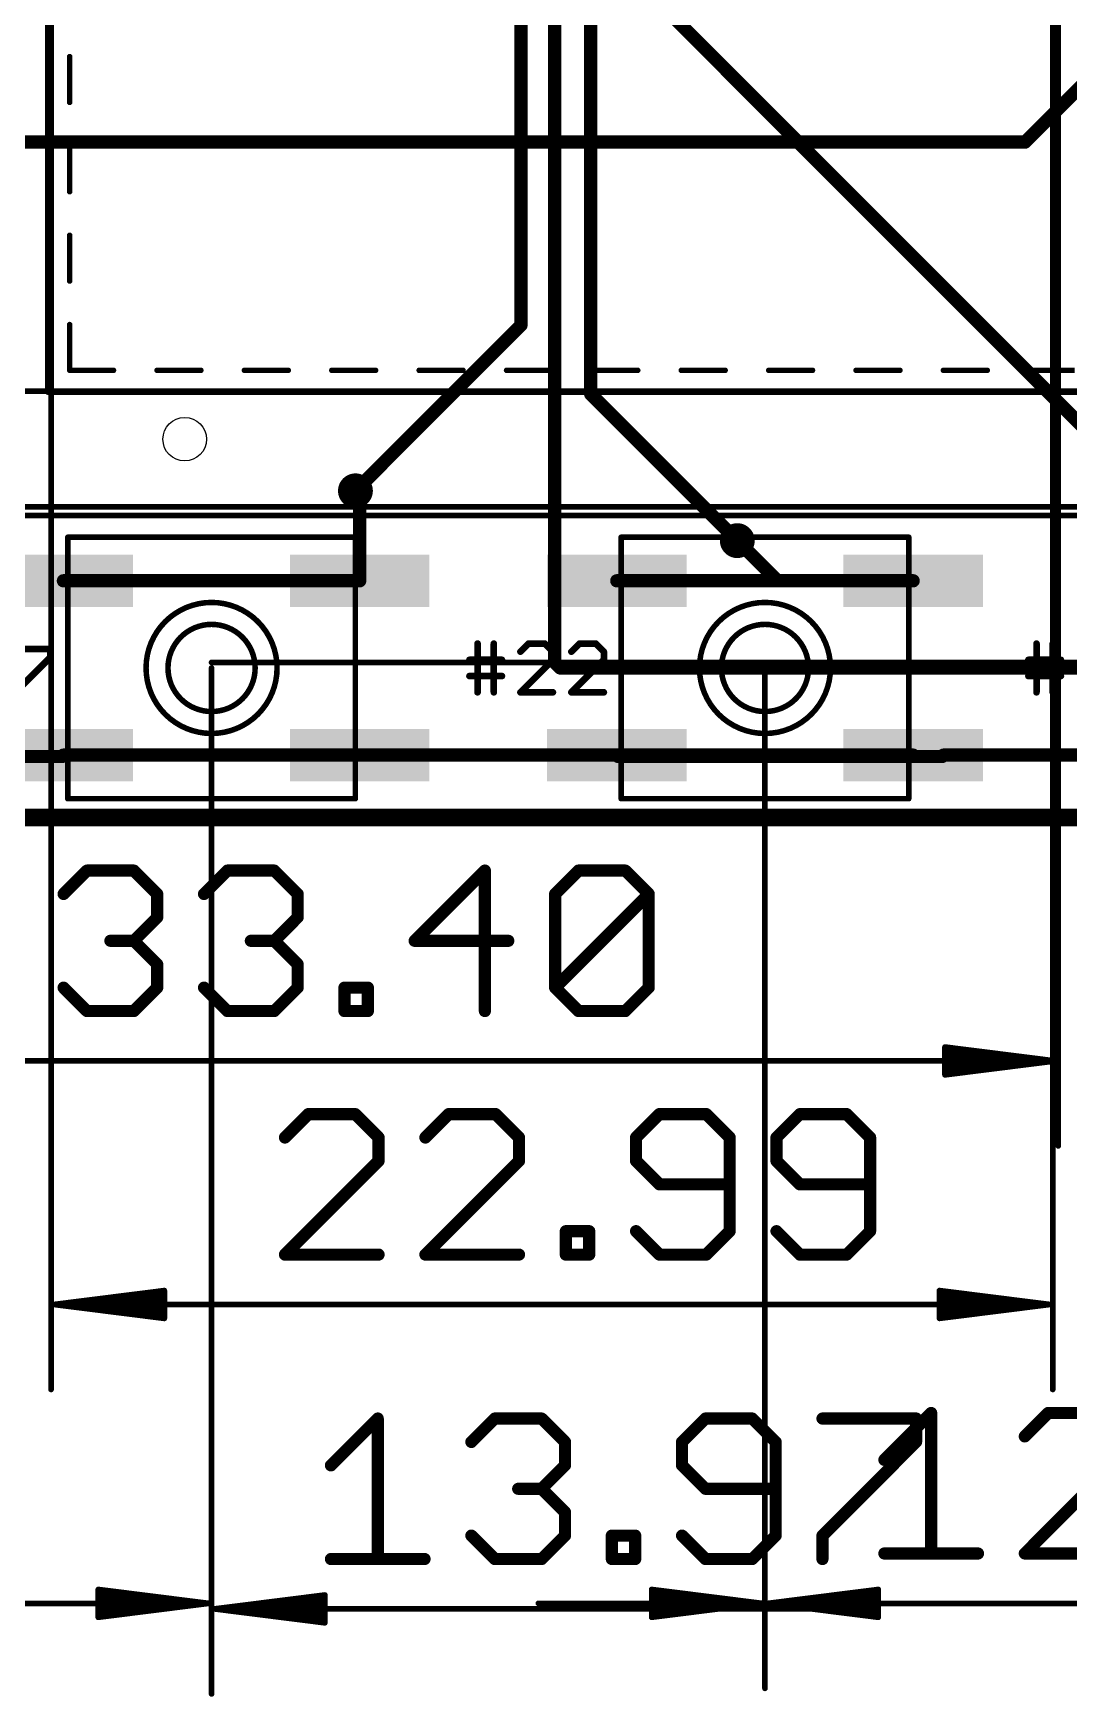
# Model space of a CAD drawing. Extents: x -30 to 87, y -20 to 77.
# Drawn here: x 9.88 to 33.64, y -20.18 to 17.99 of the extents above; entities that cross this region are included whole.
import ezdxf

# ---------------------------------------------------------------- set-up
doc = ezdxf.new("R2010")
doc.units = 0
for name, color, linetype in [('1', 12, 'CONTINUOUS'), ('16', 132, 'CONTINUOUS'), ('18', 110, 'CONTINUOUS'), ('20', 40, 'CONTINUOUS'), ('21', 40, 'CONTINUOUS'), ('23', 53, 'CONTINUOUS'), ('47', 253, 'CONTINUOUS'), ('51', 253, 'CONTINUOUS')]:
    doc.layers.add(name, color=color, linetype=linetype)

# ---------------------------------------------------------------- blocks, each defined once
blk = doc.blocks.new('RECT')
blk.add_solid([(-0.5, -0.5), (0.5, -0.5), (-0.5, 0.5), (0.5, 0.5)])
blk = doc.blocks.new('ROUNDV')
at = {"const_width": 0.5}
blk.add_lwpolyline([(0, -0.25, 1), (0, 0.25, 1), (0, -0.25)], format="xyb", dxfattribs=at)

msp = doc.modelspace()

# ---------------------------------------------------------------- linework, layer by layer
at = {"layer": '1', "const_width": 0.3048}
for points in [[(37.973, 20.828), (32.639, 15.494)], [(32.639, 15.494), (6.858, 15.494)], [(17.37, 7.395), (17.272, 7.493)], [(17.37, 5.429), (17.37, 7.395)], [(26.956, 5.429), (26.035, 6.35)], [(10.57, 5.429), (17.37, 5.429)], [(23.27, 5.429), (30.07, 5.429)], [(30.07, 5.429), (26.956, 5.429)], [(10.538, 1.397), (8.128, 1.397)], [(10.57, 1.429), (10.538, 1.397)], [(10.57, 1.429), (17.37, 1.429)], [(17.37, 1.429), (23.27, 1.429)], [(23.27, 1.429), (30.07, 1.429)], [(23.27, 1.429), (23.302, 1.397)], [(23.302, 1.397), (30.734, 1.397)], [(30.734, 1.397), (30.766, 1.429)], [(30.766, 1.429), (35.97, 1.429)]]:
    msp.add_lwpolyline(points, dxfattribs=at)
at = {"layer": '1', "const_width": 0.1524}
for points in [[(32.5851, 15.5479, 1), (32.6929, 15.4401)], [(32.639, 15.4178, 1), (32.639, 15.5702)], [(17.3259, 7.5469, 1), (17.2181, 7.4391)], [(17.4462, 7.395, 1), (17.2938, 7.395)], [(17.3161, 7.3411, 1), (17.4239, 7.4489)], [(26.0889, 6.4039, 1), (25.9811, 6.2961)], [(10.57, 5.5052, 1), (10.57, 5.3528)], [(17.2938, 5.429, 1), (17.4462, 5.429)], [(17.37, 5.3528, 1), (17.37, 5.5052)], [(23.27, 5.5052, 1), (23.27, 5.3528)], [(26.956, 5.5052, 1), (26.956, 5.3528)], [(26.9021, 5.3751, 1), (27.0099, 5.4829)], [(30.07, 5.3528, 1), (30.07, 5.5052)], [(30.07, 5.3528, 1), (30.07, 5.5052)], [(10.4841, 1.4509, 1), (10.5919, 1.3431)], [(10.57, 1.5052, 1), (10.57, 1.3528)], [(10.6239, 1.3751, 1), (10.5161, 1.4829)], [(10.538, 1.3208, 1), (10.538, 1.4732)], [(17.37, 1.5052, 1), (17.37, 1.3528)], [(17.37, 1.3528, 1), (17.37, 1.5052)], [(23.27, 1.5052, 1), (23.27, 1.3528)], [(23.3239, 1.4829, 1), (23.2161, 1.3751)], [(23.302, 1.4732, 1), (23.302, 1.3208)], [(23.2481, 1.3431, 1), (23.3559, 1.4509)], [(23.27, 1.3528, 1), (23.27, 1.5052)], [(30.07, 1.3528, 1), (30.07, 1.5052)], [(30.6801, 1.4509, 1), (30.7879, 1.3431)], [(30.766, 1.5052, 1), (30.766, 1.3528)], [(30.8199, 1.3751, 1), (30.7121, 1.4829)], [(30.734, 1.3208, 1), (30.734, 1.4732)]]:
    msp.add_lwpolyline(points, format="xyb", dxfattribs=at)
at = {"layer": '16'}
for points, const_width in [([(22.6695, 9.7155), (22.6695, 48.641)], 0.3048), ([(21.844, 3.556), (21.844, 43.815)], 0.3048), ([(21.07, 11.291), (21.07, 42.557)], 0.3048), ([(35.433, 7.493), (24.257, 18.669)], 0.3048), ([(17.272, 7.493), (21.07, 11.291)], 0.3048), ([(26.035, 6.35), (22.6695, 9.7155)], 0.3048), ([(21.971, 3.429), (21.844, 3.556)], 0.3048), ([(49.53, 3.429), (21.971, 3.429)], 0.3048), ([(65.024, 0), (0, 0)], 0.4064)]:
    msp.add_lwpolyline(points, dxfattribs=dict(at, const_width=const_width))
at = {"layer": '16', "const_width": 0.1524}
for points in [[(20.9938, 11.291, 1), (21.1462, 11.291)], [(21.1239, 11.2371, 1), (21.0161, 11.3449)], [(22.7234, 9.7694, 1), (22.6156, 9.6616)], [(22.5933, 9.7155, 1), (22.7457, 9.7155)], [(17.2181, 7.5469, 1), (17.3259, 7.4391)], [(25.9811, 6.2961, 1), (26.0889, 6.4039)], [(21.8979, 3.6099, 1), (21.7901, 3.5021)], [(21.7678, 3.556, 1), (21.9202, 3.556)], [(21.971, 3.5052, 1), (21.971, 3.3528)], [(21.9171, 3.3751, 1), (22.0249, 3.4829)]]:
    msp.add_lwpolyline(points, format="xyb", dxfattribs=at)
at = {"layer": '20'}
msp.add_line((3, 0), (62, 0), dxfattribs=at)
msp.add_circle((13.354, 8.678), 0.5, dxfattribs=at)
at = {"layer": '21'}
for points, const_width in [([(63.154, 6.928), (7.554, 6.928)], 0.127), ([(10.67, 6.429), (17.27, 6.429)], 0.127), ([(10.67, 0.429), (10.67, 6.429)], 0.127), ([(17.27, 6.429), (17.27, 0.429)], 0.127), ([(23.37, 6.429), (29.97, 6.429)], 0.127), ([(23.37, 0.429), (23.37, 6.429)], 0.127), ([(29.97, 6.429), (29.97, 0.429)], 0.127), ([(9.527, 3.8618), (10.2727, 3.8618)], 0.1524), ([(10.2727, 3.8618), (10.2727, 3.6753)], 0.1524), ([(20.0746, 2.8702), (20.0746, 3.9888)], 0.1524), ([(20.4475, 3.9888), (20.4475, 2.8702)], 0.1524), ([(21.244, 3.9888), (21.0576, 3.8023)], 0.1524), ([(21.6169, 3.9888), (21.244, 3.9888)], 0.1524), ([(21.8033, 3.8023), (21.6169, 3.9888)], 0.1524), ([(21.8033, 3.6159), (21.8033, 3.8023)], 0.1524), ([(22.4134, 3.9888), (22.227, 3.8023)], 0.1524), ([(22.7863, 3.9888), (22.4134, 3.9888)], 0.1524), ([(22.9727, 3.8023), (22.7863, 3.9888)], 0.1524), ([(22.9727, 3.6159), (22.9727, 3.8023)], 0.1524), ([(32.9016, 2.8702), (32.9016, 3.9888)], 0.1524), ([(33.2745, 3.9888), (33.2745, 2.8702)], 0.1524), ([(10.2727, 3.6753), (9.527, 2.9296)], 0.1524), ([(19.8882, 3.6159), (20.4475, 3.6159)], 0.1524), ([(20.4475, 3.6159), (20.6339, 3.6159)], 0.1524), ([(21.0576, 2.8702), (21.8033, 3.6159)], 0.1524), ([(22.227, 2.8702), (22.9727, 3.6159)], 0.1524), ([(32.7152, 3.6159), (33.2745, 3.6159)], 0.1524), ([(33.2745, 3.6159), (33.4609, 3.6159)], 0.1524), ([(19.8882, 3.2431), (20.6339, 3.2431)], 0.1524), ([(32.7152, 3.2431), (33.4609, 3.2431)], 0.1524), ([(21.8033, 2.8702), (21.0576, 2.8702)], 0.1524), ([(22.9727, 2.8702), (22.227, 2.8702)], 0.1524), ([(17.27, 0.429), (10.67, 0.429)], 0.127), ([(29.97, 0.429), (23.37, 0.429)], 0.127)]:
    msp.add_lwpolyline(points, dxfattribs=dict(at, const_width=const_width))
for points, const_width in [([(10.7018, 6.429, 1), (10.6382, 6.429)], 0.0635), ([(10.67, 6.4607, 1), (10.67, 6.3973)], 0.0635), ([(17.3017, 6.429, 1), (17.2383, 6.429)], 0.0635), ([(17.27, 6.3973, 1), (17.27, 6.4607)], 0.0635), ([(23.4017, 6.429, 1), (23.3383, 6.429)], 0.0635), ([(23.37, 6.4607, 1), (23.37, 6.3973)], 0.0635), ([(30.0018, 6.429, 1), (29.9383, 6.429)], 0.0635), ([(29.97, 6.3973, 1), (29.97, 6.4607)], 0.0635), ([(13.97, 1.9257, 1), (13.97, 4.9323, 1), (13.97, 1.9257)], 0.127), ([(26.67, 1.9257, 1), (26.67, 4.9323, 1), (26.67, 1.9257)], 0.127), ([(13.97, 2.429, 1), (13.97, 4.429, 1), (13.97, 2.429)], 0.127), ([(26.67, 2.429, 1), (26.67, 4.429, 1), (26.67, 2.429)], 0.127), ([(10.3108, 3.8618, 1), (10.2346, 3.8618)], 0.0762), ([(10.2727, 3.8237, 1), (10.2727, 3.8999)], 0.0762), ([(20.1127, 3.9888, 1), (20.0365, 3.9888)], 0.0762), ([(20.4856, 3.9888, 1), (20.4094, 3.9888)], 0.0762), ([(21.0307, 3.8293, 1), (21.0845, 3.7754)], 0.0762), ([(21.244, 4.0269, 1), (21.244, 3.9507)], 0.0762), ([(21.271, 3.9618, 1), (21.2171, 4.0157)], 0.0762), ([(21.6438, 4.0157, 1), (21.5899, 3.9618)], 0.0762), ([(21.6169, 3.9507, 1), (21.6169, 4.0269)], 0.0762), ([(21.8414, 3.8023, 1), (21.7652, 3.8023)], 0.0762), ([(21.7764, 3.7754, 1), (21.8302, 3.8293)], 0.0762), ([(22.2001, 3.8293, 1), (22.2539, 3.7754)], 0.0762), ([(22.4134, 4.0269, 1), (22.4134, 3.9507)], 0.0762), ([(22.4404, 3.9618, 1), (22.3865, 4.0157)], 0.0762), ([(22.8132, 4.0157, 1), (22.7593, 3.9618)], 0.0762), ([(22.7863, 3.9507, 1), (22.7863, 4.0269)], 0.0762), ([(23.0108, 3.8023, 1), (22.9346, 3.8023)], 0.0762), ([(22.9458, 3.7754, 1), (22.9996, 3.8293)], 0.0762), ([(32.9397, 3.9888, 1), (32.8635, 3.9888)], 0.0762), ([(33.3126, 3.9888, 1), (33.2364, 3.9888)], 0.0762), ([(10.2346, 3.6753, 1), (10.3108, 3.6753)], 0.0762), ([(10.2996, 3.6484, 1), (10.2458, 3.7023)], 0.0762), ([(19.8882, 3.654, 1), (19.8882, 3.5778)], 0.0762), ([(20.4475, 3.654, 1), (20.4475, 3.5778)], 0.0762), ([(20.4475, 3.5778, 1), (20.4475, 3.654)], 0.0762), ([(20.6339, 3.5778, 1), (20.6339, 3.654)], 0.0762), ([(21.7652, 3.6159, 1), (21.8414, 3.6159)], 0.0762), ([(21.8302, 3.589, 1), (21.7764, 3.6428)], 0.0762), ([(22.9346, 3.6159, 1), (23.0108, 3.6159)], 0.0762), ([(22.9996, 3.589, 1), (22.9458, 3.6428)], 0.0762), ([(32.7152, 3.654, 1), (32.7152, 3.5778)], 0.0762), ([(33.2745, 3.654, 1), (33.2745, 3.5778)], 0.0762), ([(33.2745, 3.5778, 1), (33.2745, 3.654)], 0.0762), ([(33.4609, 3.5778, 1), (33.4609, 3.654)], 0.0762), ([(19.8882, 3.2812, 1), (19.8882, 3.205)], 0.0762), ([(20.6339, 3.205, 1), (20.6339, 3.2812)], 0.0762), ([(32.7152, 3.2812, 1), (32.7152, 3.205)], 0.0762), ([(33.4609, 3.205, 1), (33.4609, 3.2812)], 0.0762), ([(20.0365, 2.8702, 1), (20.1127, 2.8702)], 0.0762), ([(20.4094, 2.8702, 1), (20.4856, 2.8702)], 0.0762), ([(21.0576, 2.9083, 1), (21.0576, 2.8321)], 0.0762), ([(21.0307, 2.8971, 1), (21.0845, 2.8433)], 0.0762), ([(21.8033, 2.8321, 1), (21.8033, 2.9083)], 0.0762), ([(22.227, 2.9083, 1), (22.227, 2.8321)], 0.0762), ([(22.2001, 2.8971, 1), (22.2539, 2.8433)], 0.0762), ([(22.9727, 2.8321, 1), (22.9727, 2.9083)], 0.0762), ([(32.8635, 2.8702, 1), (32.9397, 2.8702)], 0.0762), ([(33.2364, 2.8702, 1), (33.3126, 2.8702)], 0.0762), ([(10.6382, 0.429, 1), (10.7018, 0.429)], 0.0635), ([(10.67, 0.4608, 1), (10.67, 0.3973)], 0.0635), ([(17.2383, 0.429, 1), (17.3017, 0.429)], 0.0635), ([(17.27, 0.3973, 1), (17.27, 0.4608)], 0.0635), ([(23.37, 0.4608, 1), (23.37, 0.3973)], 0.0635), ([(23.3383, 0.429, 1), (23.4017, 0.429)], 0.0635), ([(29.9383, 0.429, 1), (30.0018, 0.429)], 0.0635), ([(29.97, 0.3973, 1), (29.97, 0.4608)], 0.0635)]:
    msp.add_lwpolyline(points, format="xyb", dxfattribs=dict(at, const_width=const_width))
at = {"layer": '23'}
for p in [(13.97, 3.429), (26.67, 3.429)]:
    msp.add_point(p, dxfattribs=at)
at = {"layer": '47'}
for points, const_width in [([(10.287, 27.559), (10.287, -13.126)], 0.13), ([(33.274, 27.178), (33.274, -13.126)], 0.13), ([(33.401, 27.178), (33.401, -7.538)], 0.13), ([(42.672, 9.779), (-13.126, 9.779)], 0.13), ([(33.274, 9.779), (78.912, 9.779)], 0.13), ([(13.97, 3.556), (73.578, 3.556)], 0.13), ([(13.97, 3.429), (13.97, -20.111)], 0.13), ([(26.67, 3.429), (26.67, -19.984)], 0.13), ([(26.67, 3.429), (26.67, -19.984)], 0.13), ([(13.97, 3.302), (13.97, -19.984)], 0.13), ([(59.563, 0), (-27.096, 0)], 0.13), ([(13.208, 0), (73.578, 0)], 0.13), ([(10.5742, -1.7572), (11.1115, -1.2199)], 0.2794), ([(11.1115, -1.2199), (12.1859, -1.2199)], 0.2794), ([(12.1859, -1.2199), (12.7231, -1.7572)], 0.2794), ([(13.797, -1.7572), (14.3342, -1.2199)], 0.2794), ([(14.3342, -1.2199), (15.4087, -1.2199)], 0.2794), ([(15.4087, -1.2199), (15.9459, -1.7572)], 0.2794), ([(20.2428, -1.2199), (18.6311, -2.8316)], 0.2794), ([(20.2428, -4.4433), (20.2428, -1.2199)], 0.2794), ([(21.8539, -1.7572), (22.3911, -1.2199)], 0.2794), ([(22.3911, -1.2199), (23.4655, -1.2199)], 0.2794), ([(23.4655, -1.2199), (24.0028, -1.7572)], 0.2794), ([(12.7231, -1.7572), (12.7231, -2.2944)], 0.2794), ([(15.9459, -1.7572), (15.9459, -2.2944)], 0.2794), ([(21.8539, -3.9061), (21.8539, -1.7572)], 0.2794), ([(21.8539, -3.9061), (24.0028, -1.7572)], 0.2794), ([(24.0028, -1.7572), (24.0028, -3.9061)], 0.2794), ([(12.7231, -2.2944), (12.1859, -2.8316)], 0.2794), ([(15.9459, -2.2944), (15.4087, -2.8316)], 0.2794), ([(12.1859, -2.8316), (11.6487, -2.8316)], 0.2794), ([(12.1859, -2.8316), (12.7231, -3.3689)], 0.2794), ([(15.4087, -2.8316), (14.8714, -2.8316)], 0.2794), ([(15.4087, -2.8316), (15.9459, -3.3689)], 0.2794), ([(18.6311, -2.8316), (20.78, -2.8316)], 0.2794), ([(12.7231, -3.3689), (12.7231, -3.9061)], 0.2794), ([(15.9459, -3.3689), (15.9459, -3.9061)], 0.2794), ([(11.1115, -4.4433), (10.5742, -3.9061)], 0.2794), ([(12.7231, -3.9061), (12.1859, -4.4433)], 0.2794), ([(14.3342, -4.4433), (13.797, -3.9061)], 0.2794), ([(15.9459, -3.9061), (15.4087, -4.4433)], 0.2794), ([(17.0197, -4.4433), (17.0197, -3.9061)], 0.2794), ([(17.0197, -3.9061), (17.557, -3.9061)], 0.2794), ([(17.557, -3.9061), (17.557, -4.4433)], 0.2794), ([(22.3911, -4.4433), (21.8539, -3.9061)], 0.2794), ([(24.0028, -3.9061), (23.4655, -4.4433)], 0.2794), ([(12.1859, -4.4433), (11.1115, -4.4433)], 0.2794), ([(15.4087, -4.4433), (14.3342, -4.4433)], 0.2794), ([(17.557, -4.4433), (17.0197, -4.4433)], 0.2794), ([(23.4655, -4.4433), (22.3911, -4.4433)], 0.2794), ([(33.336, -5.588), (30.801, -5.2688)], 0.13), ([(30.801, -5.2688), (30.801, -5.9072)], 0.13), ([(33.336, -5.588), (30.801, -5.328)], 0.13), ([(33.336, -5.588), (0.065, -5.588)], 0.13), ([(33.336, -5.588), (30.801, -5.458)], 0.13), ([(30.801, -5.9072), (33.336, -5.588)], 0.13), ([(30.801, -5.718), (33.336, -5.588)], 0.13), ([(30.801, -5.848), (33.336, -5.588)], 0.13), ([(16.1915, -6.8079), (15.6542, -7.3452)], 0.2794), ([(17.2659, -6.8079), (16.1915, -6.8079)], 0.2794), ([(17.8031, -7.3452), (17.2659, -6.8079)], 0.2794), ([(19.4142, -6.8079), (18.877, -7.3452)], 0.2794), ([(20.4887, -6.8079), (19.4142, -6.8079)], 0.2794), ([(21.0259, -7.3452), (20.4887, -6.8079)], 0.2794), ([(24.2483, -6.8079), (23.7111, -7.3452)], 0.2794), ([(25.3228, -6.8079), (24.2483, -6.8079)], 0.2794), ([(25.86, -7.3452), (25.3228, -6.8079)], 0.2794), ([(27.4711, -6.8079), (26.9339, -7.3452)], 0.2794), ([(28.5455, -6.8079), (27.4711, -6.8079)], 0.2794), ([(29.0828, -7.3452), (28.5455, -6.8079)], 0.2794), ([(17.8031, -7.8824), (17.8031, -7.3452)], 0.2794), ([(21.0259, -7.8824), (21.0259, -7.3452)], 0.2794), ([(23.7111, -7.3452), (23.7111, -7.8824)], 0.2794), ([(25.86, -9.4941), (25.86, -7.3452)], 0.2794), ([(26.9339, -7.3452), (26.9339, -7.8824)], 0.2794), ([(29.0828, -9.4941), (29.0828, -7.3452)], 0.2794), ([(15.6542, -10.0313), (17.8031, -7.8824)], 0.2794), ([(18.877, -10.0313), (21.0259, -7.8824)], 0.2794), ([(23.7111, -7.8824), (24.2483, -8.4196)], 0.2794), ([(26.9339, -7.8824), (27.4711, -8.4196)], 0.2794), ([(24.2483, -8.4196), (25.86, -8.4196)], 0.2794), ([(27.4711, -8.4196), (29.0828, -8.4196)], 0.2794), ([(22.0997, -10.0313), (22.0997, -9.4941)], 0.2794), ([(22.0997, -9.4941), (22.637, -9.4941)], 0.2794), ([(22.637, -9.4941), (22.637, -10.0313)], 0.2794), ([(23.7111, -9.4941), (24.2483, -10.0313)], 0.2794), ([(25.3228, -10.0313), (25.86, -9.4941)], 0.2794), ([(26.9339, -9.4941), (27.4711, -10.0313)], 0.2794), ([(28.5455, -10.0313), (29.0828, -9.4941)], 0.2794), ([(17.8031, -10.0313), (15.6542, -10.0313)], 0.2794), ([(21.0259, -10.0313), (18.877, -10.0313)], 0.2794), ([(22.637, -10.0313), (22.0997, -10.0313)], 0.2794), ([(24.2483, -10.0313), (25.3228, -10.0313)], 0.2794), ([(27.4711, -10.0313), (28.5455, -10.0313)], 0.2794), ([(10.352, -11.176), (12.887, -10.8568)], 0.13), ([(10.352, -11.176), (12.887, -10.916)], 0.13), ([(10.352, -11.176), (12.887, -11.046)], 0.13), ([(12.887, -10.8568), (12.887, -11.4952)], 0.13), ([(33.209, -11.176), (30.674, -10.8568)], 0.13), ([(30.674, -10.8568), (30.674, -11.4952)], 0.13), ([(33.209, -11.176), (30.674, -10.916)], 0.13), ([(33.209, -11.176), (30.674, -11.046)], 0.13), ([(10.352, -11.176), (33.209, -11.176)], 0.13), ([(12.887, -11.4952), (10.352, -11.176)], 0.13), ([(12.887, -11.306), (10.352, -11.176)], 0.13), ([(12.887, -11.436), (10.352, -11.176)], 0.13), ([(30.674, -11.4952), (33.209, -11.176)], 0.13), ([(30.674, -11.306), (33.209, -11.176)], 0.13), ([(30.674, -11.436), (33.209, -11.176)], 0.13), ([(16.7097, -14.8674), (17.7842, -13.7929)], 0.2794), ([(17.7842, -13.7929), (17.7842, -17.0163)], 0.2794), ([(19.9325, -14.3302), (20.4697, -13.7929)], 0.2794), ([(20.4697, -13.7929), (21.5441, -13.7929)], 0.2794), ([(21.5441, -13.7929), (22.0814, -14.3302)], 0.2794), ([(25.3038, -13.7929), (24.7666, -14.3302)], 0.2794), ([(26.3783, -13.7929), (25.3038, -13.7929)], 0.2794), ([(26.9155, -14.3302), (26.3783, -13.7929)], 0.2794), ([(27.9893, -13.7929), (30.1382, -13.7929)], 0.2794), ([(29.4097, -14.7404), (30.4842, -13.6659)], 0.2794), ([(30.1382, -13.7929), (30.1382, -14.3302)], 0.2794), ([(30.4842, -13.6659), (30.4842, -16.8893)], 0.2794), ([(33.1697, -13.6659), (32.6325, -14.2032)], 0.2794), ([(34.2441, -13.6659), (33.1697, -13.6659)], 0.2794), ([(22.0814, -14.3302), (22.0814, -14.8674)], 0.2794), ([(24.7666, -14.3302), (24.7666, -14.8674)], 0.2794), ([(26.9155, -16.4791), (26.9155, -14.3302)], 0.2794), ([(30.1382, -14.3302), (27.9893, -16.4791)], 0.2794), ([(22.0814, -14.8674), (21.5441, -15.4046)], 0.2794), ([(24.7666, -14.8674), (25.3038, -15.4046)], 0.2794), ([(32.6325, -16.8893), (34.7814, -14.7404)], 0.2794), ([(21.5441, -15.4046), (21.0069, -15.4046)], 0.2794), ([(21.5441, -15.4046), (22.0814, -15.9419)], 0.2794), ([(25.3038, -15.4046), (26.9155, -15.4046)], 0.2794), ([(22.0814, -15.9419), (22.0814, -16.4791)], 0.2794), ([(20.4697, -17.0163), (19.9325, -16.4791)], 0.2794), ([(22.0814, -16.4791), (21.5441, -17.0163)], 0.2794), ([(23.1552, -17.0163), (23.1552, -16.4791)], 0.2794), ([(23.1552, -16.4791), (23.6924, -16.4791)], 0.2794), ([(23.6924, -16.4791), (23.6924, -17.0163)], 0.2794), ([(24.7666, -16.4791), (25.3038, -17.0163)], 0.2794), ([(26.3783, -17.0163), (26.9155, -16.4791)], 0.2794), ([(27.9893, -16.4791), (27.9893, -17.0163)], 0.2794), ([(29.4097, -16.8893), (31.5586, -16.8893)], 0.2794), ([(34.7814, -16.8893), (32.6325, -16.8893)], 0.2794), ([(16.7097, -17.0163), (18.8586, -17.0163)], 0.2794), ([(21.5441, -17.0163), (20.4697, -17.0163)], 0.2794), ([(23.6924, -17.0163), (23.1552, -17.0163)], 0.2794), ([(25.3038, -17.0163), (26.3783, -17.0163)], 0.2794), ([(13.905, -18.034), (11.37, -17.7148)], 0.13), ([(11.37, -17.7148), (11.37, -18.3532)], 0.13), ([(13.905, -18.034), (11.37, -17.774)], 0.13), ([(13.905, -18.034), (11.37, -17.904)], 0.13), ([(14.035, -18.161), (16.57, -17.8418)], 0.13), ([(14.035, -18.161), (16.57, -17.901)], 0.13), ([(16.57, -17.8418), (16.57, -18.4802)], 0.13), ([(26.605, -18.034), (24.07, -17.7148)], 0.13), ([(24.07, -17.7148), (24.07, -18.3532)], 0.13), ([(26.605, -18.034), (24.07, -17.774)], 0.13), ([(26.605, -18.034), (24.07, -17.904)], 0.13), ([(26.735, -18.034), (29.27, -17.7148)], 0.13), ([(26.735, -18.034), (29.27, -17.774)], 0.13), ([(26.735, -18.034), (29.27, -17.904)], 0.13), ([(29.27, -17.7148), (29.27, -18.3532)], 0.13), ([(13.905, -18.034), (8.77, -18.034)], 0.13), ([(11.37, -18.3532), (13.905, -18.034)], 0.13), ([(11.37, -18.164), (13.905, -18.034)], 0.13), ([(11.37, -18.294), (13.905, -18.034)], 0.13), ([(14.035, -18.161), (16.57, -18.031)], 0.13), ([(14.035, -18.161), (29.1019, -18.161)], 0.13), ([(16.57, -18.4802), (14.035, -18.161)], 0.13), ([(16.57, -18.291), (14.035, -18.161)], 0.13), ([(16.57, -18.421), (14.035, -18.161)], 0.13), ([(26.605, -18.034), (21.47, -18.034)], 0.13), ([(24.07, -18.3532), (26.605, -18.034)], 0.13), ([(24.07, -18.164), (26.605, -18.034)], 0.13), ([(24.07, -18.294), (26.605, -18.034)], 0.13), ([(26.735, -18.034), (41.8019, -18.034)], 0.13), ([(29.27, -18.3532), (26.735, -18.034)], 0.13), ([(29.27, -18.164), (26.735, -18.034)], 0.13), ([(29.27, -18.294), (26.735, -18.034)], 0.13)]:
    msp.add_lwpolyline(points, dxfattribs=dict(at, const_width=const_width))
for points, const_width in [([(33.274, 9.8115, 1), (33.274, 9.7465)], 0.065), ([(13.97, 3.5885, 1), (13.97, 3.5235)], 0.065), ([(14.0025, 3.429, 1), (13.9375, 3.429)], 0.065), ([(26.7025, 3.429, 1), (26.6375, 3.429)], 0.065), ([(26.7025, 3.429, 1), (26.6375, 3.429)], 0.065), ([(14.0025, 3.302, 1), (13.9375, 3.302)], 0.065), ([(13.208, 0.0325, 1), (13.208, -0.0325)], 0.065), ([(11.1115, -1.1501, 1), (11.1115, -1.2898)], 0.1397), ([(11.1609, -1.2693, 1), (11.0621, -1.1706)], 0.1397), ([(12.2353, -1.1706, 1), (12.1365, -1.2693)], 0.1397), ([(12.1859, -1.2898, 1), (12.1859, -1.1501)], 0.1397), ([(14.3342, -1.1501, 1), (14.3342, -1.2898)], 0.1397), ([(14.3836, -1.2693, 1), (14.2848, -1.1706)], 0.1397), ([(15.4581, -1.1706, 1), (15.3593, -1.2693)], 0.1397), ([(15.4087, -1.2898, 1), (15.4087, -1.1501)], 0.1397), ([(20.3126, -1.2199, 1), (20.1729, -1.2199)], 0.1397), ([(20.2922, -1.2693, 1), (20.1934, -1.1706)], 0.1397), ([(22.3911, -1.1501, 1), (22.3911, -1.2898)], 0.1397), ([(22.4405, -1.2693, 1), (22.3417, -1.1706)], 0.1397), ([(23.5149, -1.1706, 1), (23.4162, -1.2693)], 0.1397), ([(23.4655, -1.2898, 1), (23.4655, -1.1501)], 0.1397), ([(10.5248, -1.7078, 1), (10.6236, -1.8066)], 0.1397), ([(12.793, -1.7572, 1), (12.6533, -1.7572)], 0.1397), ([(12.6737, -1.8066, 1), (12.7725, -1.7078)], 0.1397), ([(13.7476, -1.7078, 1), (13.8464, -1.8066)], 0.1397), ([(16.0157, -1.7572, 1), (15.876, -1.7572)], 0.1397), ([(15.8965, -1.8066, 1), (15.9953, -1.7078)], 0.1397), ([(21.9237, -1.7572, 1), (21.784, -1.7572)], 0.1397), ([(21.8045, -1.7078, 1), (21.9033, -1.8066)], 0.1397), ([(24.0726, -1.7572, 1), (23.9329, -1.7572)], 0.1397), ([(24.0522, -1.8066, 1), (23.9534, -1.7078)], 0.1397), ([(23.9534, -1.8066, 1), (24.0522, -1.7078)], 0.1397), ([(12.6533, -2.2944, 1), (12.793, -2.2944)], 0.1397), ([(12.7725, -2.3438, 1), (12.6737, -2.245)], 0.1397), ([(15.876, -2.2944, 1), (16.0157, -2.2944)], 0.1397), ([(15.9953, -2.3438, 1), (15.8965, -2.245)], 0.1397), ([(11.6487, -2.7618, 1), (11.6487, -2.9015)], 0.1397), ([(12.2353, -2.7822, 1), (12.1365, -2.881)], 0.1397), ([(12.1365, -2.7822, 1), (12.2353, -2.881)], 0.1397), ([(12.1859, -2.9015, 1), (12.1859, -2.7618)], 0.1397), ([(14.8714, -2.7618, 1), (14.8714, -2.9015)], 0.1397), ([(15.4581, -2.7822, 1), (15.3593, -2.881)], 0.1397), ([(15.3593, -2.7822, 1), (15.4581, -2.881)], 0.1397), ([(15.4087, -2.9015, 1), (15.4087, -2.7618)], 0.1397), ([(18.6311, -2.7618, 1), (18.6311, -2.9015)], 0.1397), ([(18.5817, -2.7822, 1), (18.6805, -2.881)], 0.1397), ([(20.78, -2.9015, 1), (20.78, -2.7618)], 0.1397), ([(12.793, -3.3689, 1), (12.6533, -3.3689)], 0.1397), ([(12.6737, -3.4182, 1), (12.7725, -3.3195)], 0.1397), ([(16.0157, -3.3689, 1), (15.876, -3.3689)], 0.1397), ([(15.8965, -3.4182, 1), (15.9953, -3.3195)], 0.1397), ([(10.6236, -3.8567, 1), (10.5248, -3.9555)], 0.1397), ([(12.7725, -3.9555, 1), (12.6737, -3.8567)], 0.1397), ([(13.8464, -3.8567, 1), (13.7476, -3.9555)], 0.1397), ([(15.9953, -3.9555, 1), (15.8965, -3.8567)], 0.1397), ([(17.0197, -3.8362, 1), (17.0197, -3.9759)], 0.1397), ([(17.0896, -3.9061, 1), (16.9499, -3.9061)], 0.1397), ([(17.6268, -3.9061, 1), (17.4871, -3.9061)], 0.1397), ([(17.557, -3.9759, 1), (17.557, -3.8362)], 0.1397), ([(21.9033, -3.8567, 1), (21.8045, -3.9555)], 0.1397), ([(21.8045, -3.8567, 1), (21.9033, -3.9555)], 0.1397), ([(24.0522, -3.9555, 1), (23.9534, -3.8567)], 0.1397), ([(12.6533, -3.9061, 1), (12.793, -3.9061)], 0.1397), ([(15.876, -3.9061, 1), (16.0157, -3.9061)], 0.1397), ([(21.784, -3.9061, 1), (21.9237, -3.9061)], 0.1397), ([(23.9329, -3.9061, 1), (24.0726, -3.9061)], 0.1397), ([(11.1115, -4.3735, 1), (11.1115, -4.5131)], 0.1397), ([(11.0621, -4.4927, 1), (11.1609, -4.3939)], 0.1397), ([(12.1365, -4.3939, 1), (12.2353, -4.4927)], 0.1397), ([(12.1859, -4.5131, 1), (12.1859, -4.3735)], 0.1397), ([(14.3342, -4.3735, 1), (14.3342, -4.5131)], 0.1397), ([(14.2848, -4.4927, 1), (14.3836, -4.3939)], 0.1397), ([(15.3593, -4.3939, 1), (15.4581, -4.4927)], 0.1397), ([(15.4087, -4.5131, 1), (15.4087, -4.3735)], 0.1397), ([(17.0197, -4.3735, 1), (17.0197, -4.5131)], 0.1397), ([(16.9499, -4.4433, 1), (17.0896, -4.4433)], 0.1397), ([(17.4871, -4.4433, 1), (17.6268, -4.4433)], 0.1397), ([(17.557, -4.5131, 1), (17.557, -4.3735)], 0.1397), ([(20.1729, -4.4433, 1), (20.3126, -4.4433)], 0.1397), ([(22.3911, -4.3735, 1), (22.3911, -4.5131)], 0.1397), ([(22.3417, -4.4927, 1), (22.4405, -4.3939)], 0.1397), ([(23.4162, -4.3939, 1), (23.5149, -4.4927)], 0.1397), ([(23.4655, -4.5131, 1), (23.4655, -4.3735)], 0.1397), ([(30.8051, -5.2365, 1), (30.7969, -5.301)], 0.065), ([(30.8335, -5.2688, 1), (30.7685, -5.2688)], 0.065), ([(30.8043, -5.2957, 1), (30.7977, -5.3603)], 0.065), ([(30.8027, -5.4255, 1), (30.7993, -5.4905)], 0.065), ([(30.7993, -5.6855, 1), (30.8027, -5.7505)], 0.065), ([(33.3401, -5.6202, 1), (33.3319, -5.5558)], 0.065), ([(33.3319, -5.6202, 1), (33.3401, -5.5558)], 0.065), ([(33.3393, -5.6203, 1), (33.3327, -5.5557)], 0.065), ([(33.3327, -5.6203, 1), (33.3393, -5.5557)], 0.065), ([(33.3343, -5.6205, 1), (33.3377, -5.5555)], 0.065), ([(33.3377, -5.6205, 1), (33.3343, -5.5555)], 0.065), ([(33.336, -5.6205, 1), (33.336, -5.5555)], 0.065), ([(30.7977, -5.8157, 1), (30.8043, -5.8803)], 0.065), ([(30.7969, -5.875, 1), (30.8051, -5.9395)], 0.065), ([(30.7685, -5.9072, 1), (30.8335, -5.9072)], 0.065), ([(16.1915, -6.7381, 1), (16.1915, -6.8778)], 0.1397), ([(16.2409, -6.8573, 1), (16.1421, -6.7586)], 0.1397), ([(17.3153, -6.7586, 1), (17.2165, -6.8573)], 0.1397), ([(17.2659, -6.8778, 1), (17.2659, -6.7381)], 0.1397), ([(19.4142, -6.7381, 1), (19.4142, -6.8778)], 0.1397), ([(19.4636, -6.8573, 1), (19.3648, -6.7586)], 0.1397), ([(20.5381, -6.7586, 1), (20.4393, -6.8573)], 0.1397), ([(20.4887, -6.8778, 1), (20.4887, -6.7381)], 0.1397), ([(24.2483, -6.7381, 1), (24.2483, -6.8778)], 0.1397), ([(24.2977, -6.8573, 1), (24.199, -6.7586)], 0.1397), ([(25.3722, -6.7586, 1), (25.2734, -6.8573)], 0.1397), ([(25.3228, -6.8778, 1), (25.3228, -6.7381)], 0.1397), ([(27.4711, -6.7381, 1), (27.4711, -6.8778)], 0.1397), ([(27.5205, -6.8573, 1), (27.4217, -6.7586)], 0.1397), ([(28.5949, -6.7586, 1), (28.4962, -6.8573)], 0.1397), ([(28.5455, -6.8778, 1), (28.5455, -6.7381)], 0.1397), ([(15.6048, -7.2958, 1), (15.7036, -7.3946)], 0.1397), ([(17.873, -7.3452, 1), (17.7333, -7.3452)], 0.1397), ([(17.7537, -7.3946, 1), (17.8525, -7.2958)], 0.1397), ([(18.8276, -7.2958, 1), (18.9264, -7.3946)], 0.1397), ([(21.0957, -7.3452, 1), (20.956, -7.3452)], 0.1397), ([(20.9765, -7.3946, 1), (21.0753, -7.2958)], 0.1397), ([(23.6617, -7.2958, 1), (23.7605, -7.3946)], 0.1397), ([(23.781, -7.3452, 1), (23.6413, -7.3452)], 0.1397), ([(25.9299, -7.3452, 1), (25.7902, -7.3452)], 0.1397), ([(25.8106, -7.3946, 1), (25.9094, -7.2958)], 0.1397), ([(27.0037, -7.3452, 1), (26.864, -7.3452)], 0.1397), ([(26.8845, -7.2958, 1), (26.9833, -7.3946)], 0.1397), ([(29.1526, -7.3452, 1), (29.0129, -7.3452)], 0.1397), ([(29.0334, -7.3946, 1), (29.1322, -7.2958)], 0.1397), ([(33.3685, -7.538, 1), (33.4335, -7.538)], 0.065), ([(17.7333, -7.8824, 1), (17.873, -7.8824)], 0.1397), ([(17.8525, -7.9318, 1), (17.7537, -7.833)], 0.1397), ([(20.956, -7.8824, 1), (21.0957, -7.8824)], 0.1397), ([(21.0753, -7.9318, 1), (20.9765, -7.833)], 0.1397), ([(23.7605, -7.833, 1), (23.6617, -7.9318)], 0.1397), ([(23.6413, -7.8824, 1), (23.781, -7.8824)], 0.1397), ([(26.9833, -7.833, 1), (26.8845, -7.9318)], 0.1397), ([(26.864, -7.8824, 1), (27.0037, -7.8824)], 0.1397), ([(24.2483, -8.3498, 1), (24.2483, -8.4895)], 0.1397), ([(24.199, -8.469, 1), (24.2977, -8.3702)], 0.1397), ([(25.86, -8.4895, 1), (25.86, -8.3498)], 0.1397), ([(27.4711, -8.3498, 1), (27.4711, -8.4895)], 0.1397), ([(27.4217, -8.469, 1), (27.5205, -8.3702)], 0.1397), ([(29.0828, -8.4895, 1), (29.0828, -8.3498)], 0.1397), ([(22.0997, -9.4242, 1), (22.0997, -9.5639)], 0.1397), ([(22.1696, -9.4941, 1), (22.0299, -9.4941)], 0.1397), ([(22.7068, -9.4941, 1), (22.5671, -9.4941)], 0.1397), ([(22.637, -9.5639, 1), (22.637, -9.4242)], 0.1397), ([(23.7605, -9.4447, 1), (23.6617, -9.5435)], 0.1397), ([(25.7902, -9.4941, 1), (25.9299, -9.4941)], 0.1397), ([(25.9094, -9.5435, 1), (25.8106, -9.4447)], 0.1397), ([(26.9833, -9.4447, 1), (26.8845, -9.5435)], 0.1397), ([(29.0129, -9.4941, 1), (29.1526, -9.4941)], 0.1397), ([(29.1322, -9.5435, 1), (29.0334, -9.4447)], 0.1397), ([(15.6542, -9.9614, 1), (15.6542, -10.1012)], 0.1397), ([(15.6048, -9.9819, 1), (15.7036, -10.0807)], 0.1397), ([(17.8031, -10.1012, 1), (17.8031, -9.9614)], 0.1397), ([(18.877, -9.9614, 1), (18.877, -10.1012)], 0.1397), ([(18.8276, -9.9819, 1), (18.9264, -10.0807)], 0.1397), ([(21.0259, -10.1012, 1), (21.0259, -9.9614)], 0.1397), ([(22.0997, -9.9614, 1), (22.0997, -10.1012)], 0.1397), ([(22.637, -10.1012, 1), (22.637, -9.9614)], 0.1397), ([(24.2483, -9.9614, 1), (24.2483, -10.1012)], 0.1397), ([(24.199, -10.0807, 1), (24.2977, -9.9819)], 0.1397), ([(25.2734, -9.9819, 1), (25.3722, -10.0807)], 0.1397), ([(25.3228, -10.1012, 1), (25.3228, -9.9614)], 0.1397), ([(27.4711, -9.9614, 1), (27.4711, -10.1012)], 0.1397), ([(27.4217, -10.0807, 1), (27.5205, -9.9819)], 0.1397), ([(28.4962, -9.9819, 1), (28.5949, -10.0807)], 0.1397), ([(28.5455, -10.1012, 1), (28.5455, -9.9614)], 0.1397), ([(22.0299, -10.0313, 1), (22.1696, -10.0313)], 0.1397), ([(22.5671, -10.0313, 1), (22.7068, -10.0313)], 0.1397), ([(12.9195, -10.8568, 1), (12.8545, -10.8568)], 0.065), ([(12.8911, -10.889, 1), (12.8829, -10.8245)], 0.065), ([(12.8903, -10.9483, 1), (12.8837, -10.8837)], 0.065), ([(12.8887, -11.0785, 1), (12.8853, -11.0135)], 0.065), ([(30.6781, -10.8245, 1), (30.6699, -10.889)], 0.065), ([(30.7065, -10.8568, 1), (30.6415, -10.8568)], 0.065), ([(30.6773, -10.8837, 1), (30.6707, -10.9483)], 0.065), ([(30.6757, -11.0135, 1), (30.6723, -11.0785)], 0.065), ([(10.352, -11.1435, 1), (10.352, -11.2085)], 0.065), ([(10.3561, -11.1438, 1), (10.3479, -11.2082)], 0.065), ([(10.3503, -11.1435, 1), (10.3537, -11.2085)], 0.065), ([(10.3537, -11.1435, 1), (10.3503, -11.2085)], 0.065), ([(10.3553, -11.1437, 1), (10.3487, -11.2083)], 0.065), ([(10.3487, -11.1437, 1), (10.3553, -11.2083)], 0.065), ([(10.3479, -11.1438, 1), (10.3561, -11.2082)], 0.065), ([(12.8829, -11.5275, 1), (12.8911, -11.463)], 0.065), ([(12.8837, -11.4683, 1), (12.8903, -11.4037)], 0.065), ([(12.8853, -11.3385, 1), (12.8887, -11.2735)], 0.065), ([(30.6723, -11.2735, 1), (30.6757, -11.3385)], 0.065), ([(30.6707, -11.4037, 1), (30.6773, -11.4683)], 0.065), ([(30.6699, -11.463, 1), (30.6781, -11.5275)], 0.065), ([(33.2131, -11.2082, 1), (33.2049, -11.1438)], 0.065), ([(33.2049, -11.2082, 1), (33.2131, -11.1438)], 0.065), ([(33.2123, -11.2083, 1), (33.2057, -11.1437)], 0.065), ([(33.2057, -11.2083, 1), (33.2123, -11.1437)], 0.065), ([(33.2073, -11.2085, 1), (33.2107, -11.1435)], 0.065), ([(33.2107, -11.2085, 1), (33.2073, -11.1435)], 0.065), ([(33.209, -11.2085, 1), (33.209, -11.1435)], 0.065), ([(12.8545, -11.4952, 1), (12.9195, -11.4952)], 0.065), ([(30.6415, -11.4952, 1), (30.7065, -11.4952)], 0.065), ([(10.2545, -13.126, 1), (10.3195, -13.126)], 0.065), ([(33.2415, -13.126, 1), (33.3065, -13.126)], 0.065), ([(17.854, -13.7929, 1), (17.7143, -13.7929)], 0.1397), ([(17.8335, -13.8423, 1), (17.7348, -13.7436)], 0.1397), ([(20.4697, -13.7231, 1), (20.4697, -13.8628)], 0.1397), ([(20.5191, -13.8423, 1), (20.4203, -13.7436)], 0.1397), ([(21.5935, -13.7436, 1), (21.4947, -13.8423)], 0.1397), ([(21.5441, -13.8628, 1), (21.5441, -13.7231)], 0.1397), ([(25.3038, -13.7231, 1), (25.3038, -13.8628)], 0.1397), ([(25.3532, -13.8423, 1), (25.2544, -13.7436)], 0.1397), ([(26.4276, -13.7436, 1), (26.3289, -13.8423)], 0.1397), ([(26.3783, -13.8628, 1), (26.3783, -13.7231)], 0.1397), ([(27.9893, -13.7231, 1), (27.9893, -13.8628)], 0.1397), ([(30.2081, -13.7929, 1), (30.0684, -13.7929)], 0.1397), ([(30.1382, -13.8628, 1), (30.1382, -13.7231)], 0.1397), ([(30.554, -13.6659, 1), (30.4143, -13.6659)], 0.1397), ([(30.5335, -13.7153, 1), (30.4348, -13.6166)], 0.1397), ([(33.1697, -13.5961, 1), (33.1697, -13.7358)], 0.1397), ([(33.2191, -13.7153, 1), (33.1203, -13.6166)], 0.1397), ([(32.5831, -14.1538, 1), (32.6818, -14.2526)], 0.1397), ([(19.8831, -14.2808, 1), (19.9818, -14.3796)], 0.1397), ([(22.1512, -14.3302, 1), (22.0115, -14.3302)], 0.1397), ([(22.032, -14.3796, 1), (22.1307, -14.2808)], 0.1397), ([(24.8364, -14.3302, 1), (24.6967, -14.3302)], 0.1397), ([(24.7172, -14.2808, 1), (24.816, -14.3796)], 0.1397), ([(26.9853, -14.3302, 1), (26.8456, -14.3302)], 0.1397), ([(26.8661, -14.3796, 1), (26.9649, -14.2808)], 0.1397), ([(30.0684, -14.3302, 1), (30.2081, -14.3302)], 0.1397), ([(30.1876, -14.3796, 1), (30.0888, -14.2808)], 0.1397), ([(16.6603, -14.818, 1), (16.7591, -14.9168)], 0.1397), ([(22.0115, -14.8674, 1), (22.1512, -14.8674)], 0.1397), ([(22.1307, -14.9168, 1), (22.032, -14.818)], 0.1397), ([(24.816, -14.818, 1), (24.7172, -14.9168)], 0.1397), ([(24.6967, -14.8674, 1), (24.8364, -14.8674)], 0.1397), ([(29.3603, -14.691, 1), (29.4591, -14.7898)], 0.1397), ([(21.0069, -15.3348, 1), (21.0069, -15.4745)], 0.1397), ([(21.5935, -15.3552, 1), (21.4947, -15.454)], 0.1397), ([(21.5441, -15.4745, 1), (21.5441, -15.3348)], 0.1397), ([(25.3038, -15.3348, 1), (25.3038, -15.4745)], 0.1397), ([(26.9155, -15.4745, 1), (26.9155, -15.3348)], 0.1397), ([(21.4947, -15.3552, 1), (21.5935, -15.454)], 0.1397), ([(25.2544, -15.454, 1), (25.3532, -15.3552)], 0.1397), ([(22.1512, -15.9419, 1), (22.0115, -15.9419)], 0.1397), ([(22.032, -15.9912, 1), (22.1307, -15.8925)], 0.1397), ([(19.9818, -16.4297, 1), (19.8831, -16.5285)], 0.1397), ([(22.0115, -16.4791, 1), (22.1512, -16.4791)], 0.1397), ([(22.1307, -16.5285, 1), (22.032, -16.4297)], 0.1397), ([(23.1552, -16.4092, 1), (23.1552, -16.5489)], 0.1397), ([(23.2251, -16.4791, 1), (23.0854, -16.4791)], 0.1397), ([(23.7623, -16.4791, 1), (23.6226, -16.4791)], 0.1397), ([(23.6924, -16.5489, 1), (23.6924, -16.4092)], 0.1397), ([(24.816, -16.4297, 1), (24.7172, -16.5285)], 0.1397), ([(26.8456, -16.4791, 1), (26.9853, -16.4791)], 0.1397), ([(26.9649, -16.5285, 1), (26.8661, -16.4297)], 0.1397), ([(27.9399, -16.4297, 1), (28.0387, -16.5285)], 0.1397), ([(28.0592, -16.4791, 1), (27.9195, -16.4791)], 0.1397), ([(29.4097, -16.8195, 1), (29.4097, -16.9592)], 0.1397), ([(31.5586, -16.9592, 1), (31.5586, -16.8195)], 0.1397), ([(32.6325, -16.8195, 1), (32.6325, -16.9592)], 0.1397), ([(32.5831, -16.8399, 1), (32.6818, -16.9387)], 0.1397), ([(16.7097, -16.9465, 1), (16.7097, -17.0861)], 0.1397), ([(17.7143, -17.0163, 1), (17.854, -17.0163)], 0.1397), ([(18.8586, -17.0861, 1), (18.8586, -16.9465)], 0.1397), ([(20.4697, -16.9465, 1), (20.4697, -17.0861)], 0.1397), ([(20.4203, -17.0657, 1), (20.5191, -16.9669)], 0.1397), ([(21.4947, -16.9669, 1), (21.5935, -17.0657)], 0.1397), ([(21.5441, -17.0861, 1), (21.5441, -16.9465)], 0.1397), ([(23.1552, -16.9465, 1), (23.1552, -17.0861)], 0.1397), ([(23.0854, -17.0163, 1), (23.2251, -17.0163)], 0.1397), ([(23.6226, -17.0163, 1), (23.7623, -17.0163)], 0.1397), ([(23.6924, -17.0861, 1), (23.6924, -16.9465)], 0.1397), ([(25.3038, -16.9465, 1), (25.3038, -17.0861)], 0.1397), ([(25.2544, -17.0657, 1), (25.3532, -16.9669)], 0.1397), ([(26.3289, -16.9669, 1), (26.4276, -17.0657)], 0.1397), ([(26.3783, -17.0861, 1), (26.3783, -16.9465)], 0.1397), ([(27.9195, -17.0163, 1), (28.0592, -17.0163)], 0.1397), ([(30.4143, -16.8893, 1), (30.554, -16.8893)], 0.1397), ([(11.3741, -17.6825, 1), (11.3659, -17.747)], 0.065), ([(11.4025, -17.7148, 1), (11.3375, -17.7148)], 0.065), ([(11.3733, -17.7417, 1), (11.3667, -17.8063)], 0.065), ([(11.3717, -17.8715, 1), (11.3683, -17.9365)], 0.065), ([(16.6025, -17.8418, 1), (16.5375, -17.8418)], 0.065), ([(16.5741, -17.874, 1), (16.5659, -17.8095)], 0.065), ([(16.5733, -17.9333, 1), (16.5667, -17.8687)], 0.065), ([(24.0741, -17.6825, 1), (24.0659, -17.747)], 0.065), ([(24.1025, -17.7148, 1), (24.0375, -17.7148)], 0.065), ([(24.0733, -17.7417, 1), (24.0667, -17.8063)], 0.065), ([(24.0717, -17.8715, 1), (24.0683, -17.9365)], 0.065), ([(29.3025, -17.7148, 1), (29.2375, -17.7148)], 0.065), ([(29.2741, -17.747, 1), (29.2659, -17.6825)], 0.065), ([(29.2733, -17.8063, 1), (29.2667, -17.7417)], 0.065), ([(29.2717, -17.9365, 1), (29.2683, -17.8715)], 0.065), ([(11.3683, -18.1315, 1), (11.3717, -18.1965)], 0.065), ([(11.3667, -18.2617, 1), (11.3733, -18.3263)], 0.065), ([(11.3659, -18.321, 1), (11.3741, -18.3855)], 0.065), ([(13.9091, -18.0662, 1), (13.9009, -18.0018)], 0.065), ([(13.9009, -18.0662, 1), (13.9091, -18.0018)], 0.065), ([(13.9083, -18.0663, 1), (13.9017, -18.0017)], 0.065), ([(13.9017, -18.0663, 1), (13.9083, -18.0017)], 0.065), ([(13.9033, -18.0665, 1), (13.9067, -18.0015)], 0.065), ([(13.9067, -18.0665, 1), (13.9033, -18.0015)], 0.065), ([(13.905, -18.0665, 1), (13.905, -18.0015)], 0.065), ([(14.035, -18.1285, 1), (14.035, -18.1935)], 0.065), ([(14.0391, -18.1288, 1), (14.0309, -18.1932)], 0.065), ([(14.0333, -18.1285, 1), (14.0367, -18.1935)], 0.065), ([(14.0367, -18.1285, 1), (14.0333, -18.1935)], 0.065), ([(14.0383, -18.1287, 1), (14.0317, -18.1933)], 0.065), ([(14.0317, -18.1287, 1), (14.0383, -18.1933)], 0.065), ([(14.0309, -18.1288, 1), (14.0391, -18.1932)], 0.065), ([(16.5717, -18.0635, 1), (16.5683, -17.9985)], 0.065), ([(16.5683, -18.3235, 1), (16.5717, -18.2585)], 0.065), ([(21.47, -18.0015, 1), (21.47, -18.0665)], 0.065), ([(24.0683, -18.1315, 1), (24.0717, -18.1965)], 0.065), ([(24.0667, -18.2617, 1), (24.0733, -18.3263)], 0.065), ([(24.0659, -18.321, 1), (24.0741, -18.3855)], 0.065), ([(26.6091, -18.0662, 1), (26.6009, -18.0018)], 0.065), ([(26.6009, -18.0662, 1), (26.6091, -18.0018)], 0.065), ([(26.6083, -18.0663, 1), (26.6017, -18.0017)], 0.065), ([(26.6017, -18.0663, 1), (26.6083, -18.0017)], 0.065), ([(26.6033, -18.0665, 1), (26.6067, -18.0015)], 0.065), ([(26.6067, -18.0665, 1), (26.6033, -18.0015)], 0.065), ([(26.605, -18.0665, 1), (26.605, -18.0015)], 0.065), ([(26.735, -18.0015, 1), (26.735, -18.0665)], 0.065), ([(26.7391, -18.0018, 1), (26.7309, -18.0662)], 0.065), ([(26.7333, -18.0015, 1), (26.7367, -18.0665)], 0.065), ([(26.7367, -18.0015, 1), (26.7333, -18.0665)], 0.065), ([(26.7383, -18.0017, 1), (26.7317, -18.0663)], 0.065), ([(26.7317, -18.0017, 1), (26.7383, -18.0663)], 0.065), ([(26.7309, -18.0018, 1), (26.7391, -18.0662)], 0.065), ([(29.1019, -18.1935, 1), (29.1019, -18.1285)], 0.065), ([(29.2659, -18.3855, 1), (29.2741, -18.321)], 0.065), ([(29.2667, -18.3263, 1), (29.2733, -18.2617)], 0.065), ([(29.2683, -18.1965, 1), (29.2717, -18.1315)], 0.065), ([(11.3375, -18.3532, 1), (11.4025, -18.3532)], 0.065), ([(16.5375, -18.4802, 1), (16.6025, -18.4802)], 0.065), ([(16.5659, -18.5125, 1), (16.5741, -18.448)], 0.065), ([(16.5667, -18.4533, 1), (16.5733, -18.3887)], 0.065), ([(24.0375, -18.3532, 1), (24.1025, -18.3532)], 0.065), ([(29.2375, -18.3532, 1), (29.3025, -18.3532)], 0.065), ([(13.9375, -19.984, 1), (14.0025, -19.984)], 0.065), ([(13.9375, -20.111, 1), (14.0025, -20.111)], 0.065), ([(26.6375, -19.984, 1), (26.7025, -19.984)], 0.065), ([(26.6375, -19.984, 1), (26.7025, -19.984)], 0.065)]:
    msp.add_lwpolyline(points, format="xyb", dxfattribs=dict(at, const_width=const_width))
at = {"layer": '51', "const_width": 0.127}
for points in [[(10.214, 9.758), (10.214, 44.598)], [(10.714, 16.4062), (10.714, 17.4556)], [(10.714, 14.3568), (10.714, 15.4062)], [(10.714, 12.3074), (10.714, 13.3568)], [(10.714, 10.258), (10.714, 11.3074)], [(11.7192, 10.258), (10.714, 10.258)], [(13.7244, 10.258), (12.7192, 10.258)], [(15.7297, 10.258), (14.7244, 10.258)], [(17.7349, 10.258), (16.7297, 10.258)], [(19.7401, 10.258), (18.7349, 10.258)], [(21.7453, 10.258), (20.7401, 10.258)], [(23.7505, 10.258), (22.7453, 10.258)], [(25.7557, 10.258), (24.7505, 10.258)], [(27.761, 10.258), (26.7557, 10.258)], [(29.7662, 10.258), (28.761, 10.258)], [(31.7714, 10.258), (30.7662, 10.258)], [(33.7766, 10.258), (32.7714, 10.258)], [(56.334, 9.758), (10.214, 9.758)], [(62.954, 7.128), (7.754, 7.128)]]:
    msp.add_lwpolyline(points, dxfattribs=at)
at = {"layer": '51', "const_width": 0.0635}
for points in [[(10.7458, 17.4556, 1), (10.6822, 17.4556)], [(10.6822, 16.4062, 1), (10.7458, 16.4062)], [(10.7458, 15.4062, 1), (10.6822, 15.4062)], [(10.6822, 14.3568, 1), (10.7458, 14.3568)], [(10.7458, 13.3568, 1), (10.6822, 13.3568)], [(10.6822, 12.3074, 1), (10.7458, 12.3074)], [(10.7458, 11.3074, 1), (10.6822, 11.3074)], [(10.714, 10.2898, 1), (10.714, 10.2263)], [(11.7192, 10.2263, 1), (11.7192, 10.2898)], [(12.7192, 10.2898, 1), (12.7192, 10.2263)], [(13.7244, 10.2263, 1), (13.7244, 10.2898)], [(14.7244, 10.2898, 1), (14.7244, 10.2263)], [(15.7297, 10.2263, 1), (15.7297, 10.2898)], [(16.7297, 10.2898, 1), (16.7297, 10.2263)], [(17.7349, 10.2263, 1), (17.7349, 10.2898)], [(18.7349, 10.2898, 1), (18.7349, 10.2263)], [(19.7401, 10.2263, 1), (19.7401, 10.2898)], [(20.7401, 10.2898, 1), (20.7401, 10.2263)], [(21.7453, 10.2263, 1), (21.7453, 10.2898)], [(22.7453, 10.2898, 1), (22.7453, 10.2263)], [(23.7505, 10.2263, 1), (23.7505, 10.2898)], [(24.7505, 10.2898, 1), (24.7505, 10.2263)], [(25.7557, 10.2263, 1), (25.7557, 10.2898)], [(26.7557, 10.2898, 1), (26.7557, 10.2263)], [(27.761, 10.2263, 1), (27.761, 10.2898)], [(28.761, 10.2898, 1), (28.761, 10.2263)], [(29.7662, 10.2263, 1), (29.7662, 10.2898)], [(30.7662, 10.2898, 1), (30.7662, 10.2263)], [(31.7714, 10.2263, 1), (31.7714, 10.2898)], [(32.7714, 10.2898, 1), (32.7714, 10.2263)], [(10.6822, 10.258, 1), (10.7458, 10.258)], [(10.1822, 9.758, 1), (10.2458, 9.758)], [(10.214, 9.7898, 1), (10.214, 9.7263)]]:
    msp.add_lwpolyline(points, format="xyb", dxfattribs=at)

# ---------------------------------------------------------------- block references
at = {"layer": '1', "xscale": 3.2, "yscale": 1.2}
for p in [(10.57, 5.429), (17.37, 5.429), (23.27, 5.429), (30.07, 5.429), (10.57, 1.429), (17.37, 1.429), (23.27, 1.429), (30.07, 1.429)]:
    msp.add_blockref('RECT', p, dxfattribs=at)
at = {"layer": '18', "xscale": 0.8001, "yscale": 0.8001}
for p in [(17.272, 7.493), (17.272, 7.493), (26.035, 6.35), (26.035, 6.35)]:
    msp.add_blockref('ROUNDV', p, dxfattribs=at)

doc.saveas('drawing.dxf')
